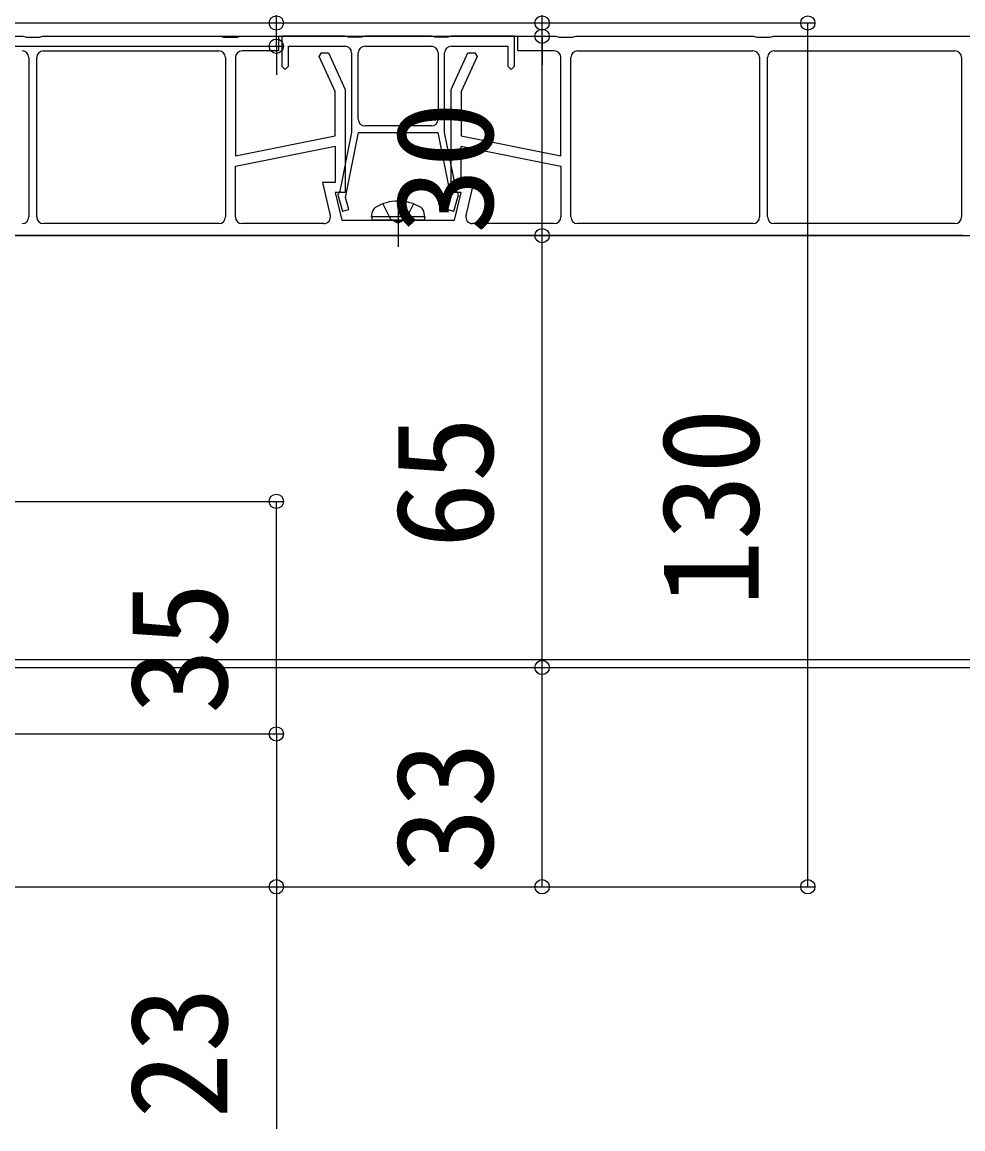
# Model space of a CAD drawing. Units: millimetres, scale not verified. Extents: x -875 to 875, y -1304 to 1297.
# Drawn here: x -542.8 to -401.2, y -220 to -53.5 of the extents above; entities that cross this region are included whole.
import ezdxf
from ezdxf.enums import TextEntityAlignment as Align

# ---------------------------------------------------------------- set-up
doc = ezdxf.new("R2010")
doc.units = ezdxf.units.MM
doc.header["$LTSCALE"] = 8
for name, color, linetype in [('0-2_YKK_11', 7, 'Continuous'), ('0-4_YKK_12', 2, 'Continuous'), ('0-5_YKK_13', 4, 'Continuous'), ('0-7_YKK_D', 6, 'Continuous')]:
    doc.layers.add(name, color=color, linetype=linetype)
doc.styles.add('ＭＳ ゴシック', font='')
doc.styles.get('ＭＳ ゴシック').set_extended_font_data('MS Gothic')

msp = doc.modelspace()

# ---------------------------------------------------------------- linework, layer by layer
at = {"layer": '0-2_YKK_11'}
for p, q in [((-539.566, -57.797), (-513.166, -57.797)), ((-492.166, -68.097), (-492.166, -58.097)), ((-480.166, -58.097), (-480.166, -68.097)), ((-459.166, -57.797), (-432.766, -57.797)), ((-429.566, -57.797), (-402.366, -57.797)), ((-541.766, -58.797), (-541.766, -82.797)), ((-540.566, -82.797), (-540.566, -58.797)), ((-512.166, -58.797), (-512.166, -82.797)), ((-460.166, -82.797), (-460.166, -58.797)), ((-431.766, -58.797), (-431.766, -82.797)), ((-430.566, -82.797), (-430.566, -58.797)), ((-401.366, -58.797), (-401.366, -82.797)), ((-481.166, -69.097), (-491.166, -69.097)), ((-510.666, -82.797), (-510.666, -75.127)), ((-513.166, -83.797), (-539.566, -83.797)), ((-497.355, -83.797), (-509.666, -83.797)), ((-462.666, -83.797), (-474.978, -83.797)), ((-432.766, -83.797), (-459.166, -83.797)), ((-402.366, -83.797), (-429.566, -83.797)), ((-401.166, -85.597), (-597.666, -85.597))]:
    msp.add_line(p, q, dxfattribs=at)
for points in [[(-593.566, -55.597), (-573.666, -55.597), (-573.166, -55.747), (-571.166, -55.747), (-570.666, -55.597), (-542.666, -55.597), (-542.166, -55.747), (-540.166, -55.747), (-539.666, -55.597), (-512.916, -55.597), (-512.416, -55.747), (-510.416, -55.747), (-509.916, -55.597), (-504.166, -55.597), (-504.166, -57.797), (-509.666, -57.797)], [(-478.166, -57.097), (-469.666, -57.097), (-469.666, -60.097), (-469.166, -60.597), (-468.666, -60.097), (-468.666, -55.597), (-478.166, -55.597), (-478.666, -55.747), (-480.666, -55.747), (-481.166, -55.597), (-491.166, -55.597), (-491.666, -55.747), (-493.666, -55.747), (-494.166, -55.597), (-503.666, -55.597), (-503.666, -60.097), (-503.166, -60.597), (-502.666, -60.097), (-502.666, -57.097), (-494.166, -57.097)], [(-462.666, -57.797), (-468.166, -57.797), (-468.166, -55.597), (-462.416, -55.597), (-461.916, -55.747), (-459.916, -55.747), (-459.416, -55.597), (-432.666, -55.597), (-432.166, -55.747), (-430.166, -55.747), (-429.666, -55.597), (-400.166, -55.597), (-392.166, -58.097), (-382.186, -58.097), (-381.926, -58.247), (-381.407, -58.247), (-381.147, -58.097), (-377.186, -58.097), (-376.926, -58.247), (-376.407, -58.247), (-376.147, -58.097), (-374.666, -58.097)], [(-510.666, -58.797), (-510.666, -73.597), (-495.666, -70.597), (-495.666, -63.933), (-498.066, -58.642), (-497.715, -58.097), (-496.666, -58.097), (-494.166, -63.608), (-494.166, -79.097), (-495.666, -79.097), (-494.666, -83.297), (-486.686, -83.297), (-486.426, -83.447), (-485.907, -83.447), (-485.647, -83.297), (-477.666, -83.297), (-476.666, -79.097), (-478.166, -79.097), (-478.166, -63.597), (-475.666, -58.097), (-474.617, -58.097), (-474.266, -58.642), (-476.666, -63.922), (-476.666, -70.597), (-461.666, -73.597), (-461.666, -58.797)], [(-493.166, -58.097), (-493.166, -70.097), (-494.93, -78.914), (-495.092, -79.125), (-495.253, -79.487), (-494.547, -81.936), (-493.586, -81.659), (-494.101, -79.871), (-492.147, -70.097), (-480.186, -70.097), (-478.232, -79.871), (-478.747, -81.659), (-477.786, -81.936), (-477.08, -79.487), (-477.24, -79.125), (-477.403, -78.914), (-479.166, -70.097), (-479.166, -58.097)], [(-491.166, -57.097), (-486.166, -57.097), (-481.166, -57.097)], [(-510.666, -75.127), (-495.666, -72.127), (-495.666, -77.597), (-497.566, -77.597), (-496.383, -82.566)], [(-476.666, -72.127), (-461.666, -75.127), (-461.666, -82.797)], [(-475.95, -82.566), (-474.767, -77.597), (-476.666, -77.597), (-476.666, -72.127)]]:
    msp.add_lwpolyline(points, dxfattribs=at)
for centre, start, end in [((-542.766, -58.797), 0.00001, 89.99999), ((-539.566, -58.797), 90.00001, 179.99999), ((-513.166, -58.797), 0.00001, 89.99999), ((-509.666, -58.797), 90.00001, 179.99999), ((-494.166, -58.097), 0.00001, 89.99999), ((-491.166, -58.097), 90.00001, 179.99999), ((-481.166, -58.097), 0.00001, 89.99999), ((-478.166, -58.097), 90.00001, 179.99999), ((-462.666, -58.797), 0.00001, 89.99999), ((-459.166, -58.797), 90.00001, 179.99999), ((-432.766, -58.797), 0.00001, 89.99999), ((-429.566, -58.797), 90.00001, 179.99999), ((-402.366, -58.797), 0.00001, 89.99999), ((-491.166, -68.097), 180.00001, 269.99999), ((-481.166, -68.097), 270.00001, 359.99999), ((-542.766, -82.797), 270.00001, 359.99999), ((-539.566, -82.797), 180.00001, 269.99999), ((-513.166, -82.797), 270.00001, 359.99999), ((-509.666, -82.797), 180.00001, 269.99999), ((-497.355, -82.797), 269.99997, 13.3925), ((-474.978, -82.797), 166.6075, 270.00003), ((-462.666, -82.797), 270.00001, 359.99999), ((-459.166, -82.797), 180.00001, 269.99999), ((-432.766, -82.797), 270.00001, 359.99999), ((-429.566, -82.797), 180.00001, 269.99999), ((-402.366, -82.797), 270.00001, 359.99999)]:
    msp.add_arc(centre, 1, start, end, dxfattribs=at)
at = {"layer": '0-4_YKK_12'}
for p, q in [((-606, -85.597), (-63.5, -85.597)), ((-606, -149.397), (-63.5, -149.397)), ((-606, -150.597), (-63.5, -150.597))]:
    msp.add_line(p, q, dxfattribs=at)
at = {"layer": '0-5_YKK_13'}
for p, q in [((-486.166, -79.397), (-486.166, -87.297)), ((-490.166, -82.797), (-490.025, -81.995)), ((-482.166, -82.797), (-490.166, -82.797)), ((-490.166, -82.797), (-490.078, -83.297)), ((-482.166, -82.797), (-482.308, -81.995)), ((-482.166, -82.797), (-482.255, -83.297)), ((-482.255, -83.297), (-490.078, -83.297))]:
    msp.add_line(p, q, dxfattribs=at)
for points in [[(-488.466, -80.818), (-487.311, -83.135), (-486.166, -83.743)], [(-483.866, -80.818), (-485.021, -83.135), (-486.166, -83.743)]]:
    msp.add_lwpolyline(points, dxfattribs=at)
for centre, radius, start, end in [((-489.139, -82.151), 0.9, 122.05588, 170), ((-486.166, -86.897), 6.5, 57.94412, 122.05588), ((-483.194, -82.151), 0.9, 10, 57.94412)]:
    msp.add_arc(centre, radius, start, end, dxfattribs=at)
at = {"layer": '0-7_YKK_D'}
for p, q in [((-504.5, -53.597), (-504.5, -6.952)), ((-464.5, -53.597), (-464.5, -27.407)), ((-574.25, -53.597), (-423.5, -53.597)), ((-574.25, -53.597), (-503.5, -53.597)), ((-543.5, -53.597), (-463.5, -53.597)), ((-504.5, -57.097), (-504.5, -53.597)), ((-464.5, -55.597), (-464.5, -53.597)), ((-424.5, -183.597), (-424.5, -53.597)), ((-533.166, -55.597), (-463.5, -55.597)), ((-523.5, -55.597), (-463.5, -55.597)), ((-464.5, -85.597), (-464.5, -55.597)), ((-464.5, -55.597), (-464.5, -59.897)), ((-613.8, -57.097), (-503.5, -57.097)), ((-504.5, -57.097), (-504.5, -61.397)), ((-523.5, -85.597), (-463.5, -85.597)), ((-523.5, -85.597), (-463.5, -85.597)), ((-464.5, -150.597), (-464.5, -85.597)), ((-612, -125.597), (-503.5, -125.597)), ((-504.5, -160.597), (-504.5, -125.597)), ((-583.8, -150.597), (-463.5, -150.597)), ((-464.5, -183.597), (-464.5, -150.597)), ((-598.8, -160.597), (-503.5, -160.597)), ((-642.3, -183.597), (-503.5, -183.597)), ((-642.3, -183.597), (-423.5, -183.597)), ((-642.3, -183.597), (-463.5, -183.597))]:
    msp.add_line(p, q, dxfattribs=at)
msp.add_lwpolyline([(-504.5, -160.597), (-504.5, -183.597), (-504.5, -220.034)], dxfattribs=at)
for centre in [(-504.5, -53.597), (-464.5, -53.597), (-424.5, -53.597), (-464.5, -55.597), (-464.5, -55.597), (-504.5, -57.097), (-464.5, -85.597), (-464.5, -85.597), (-504.5, -125.597), (-464.5, -150.597), (-464.5, -150.597), (-504.5, -160.597), (-504.5, -160.597), (-504.5, -183.597), (-464.5, -183.597), (-424.5, -183.597)]:
    msp.add_circle(centre, 1.075, dxfattribs=at)

# ---------------------------------------------------------------- texts
at = {"layer": '0-7_YKK_D', "style": 'ＭＳ ゴシック'}
for s, p in [('30', (-467.5, -85.37)), ('130', (-427.5, -141.438)), ('65', (-467.5, -132.7)), ('35', (-507.5, -157.643)), ('33', (-467.5, -181.643)), ('23', (-507.5, -218.511))]:
    msp.add_text(s, height=14.66, rotation=90, dxfattribs=at).set_placement(p, align=Align.BOTTOM_LEFT)

doc.saveas('drawing.dxf')
